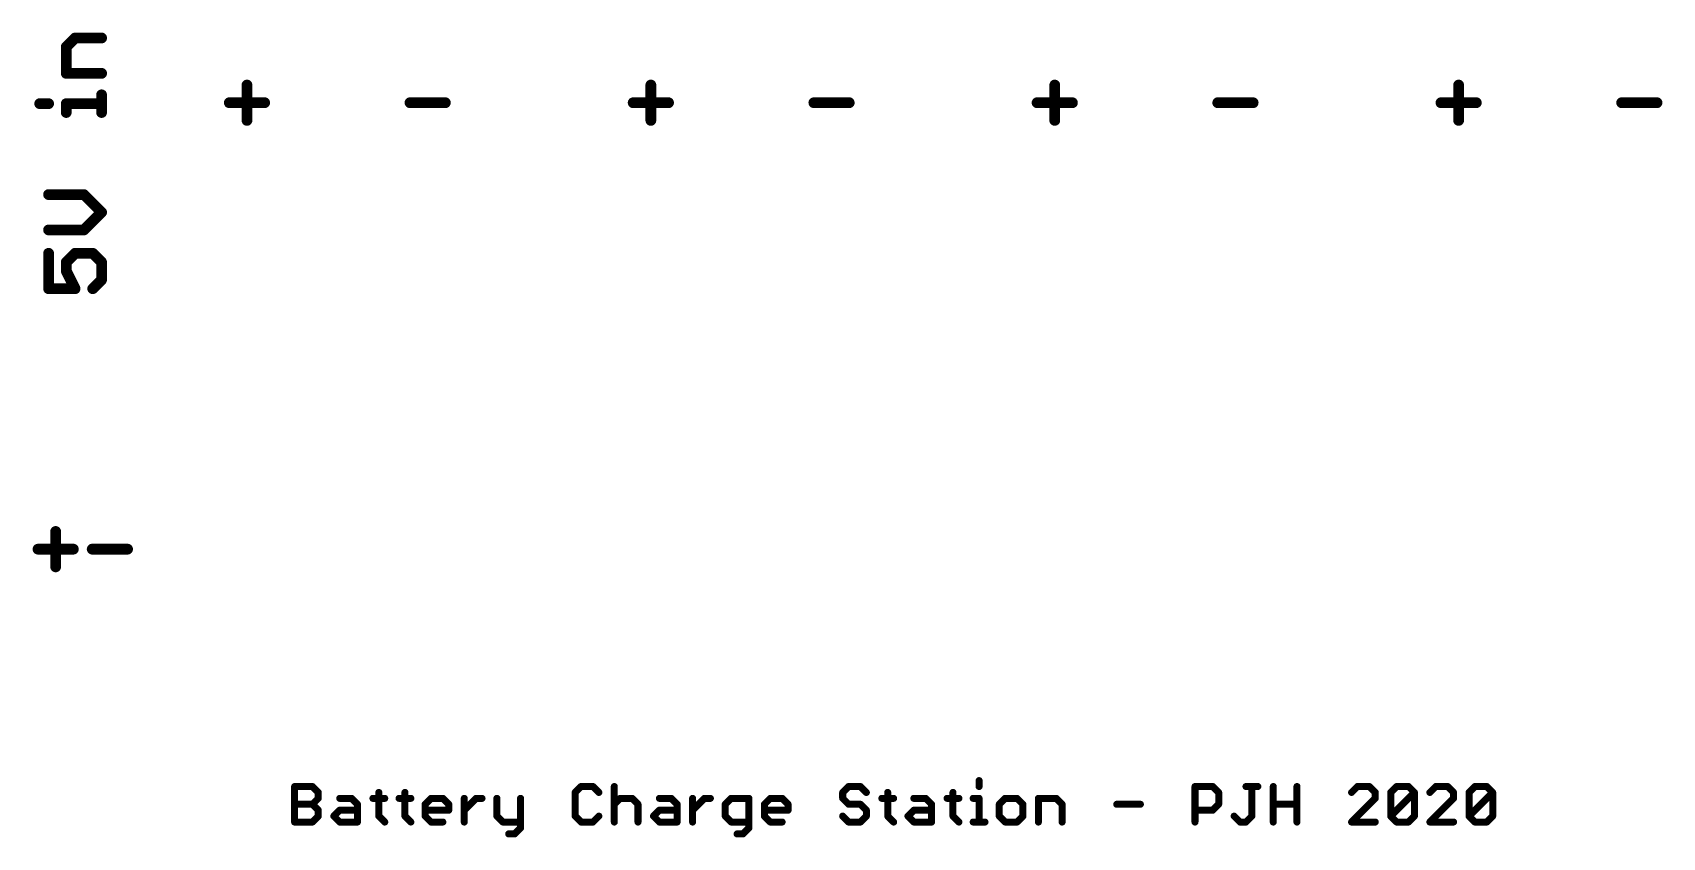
# Model space of a CAD drawing. Extents: x 1 to 77.7, y 0.9 to 38.8.
import ezdxf

# ---------------------------------------------------------------- set-up
doc = ezdxf.new("R2010")
doc.units = 0
doc.layers.add('46', color=140, linetype='CONTINUOUS')

msp = doc.modelspace()

# ---------------------------------------------------------------- linework, layer by layer
at = {"layer": '46'}
for points, const_width in [([(2.5832, 38.1297), (2.9989, 38.5454)], 0.508), ([(2.5832, 36.8827), (2.5832, 38.1297)], 0.508), ([(2.9989, 38.5454), (4.246, 38.5454)], 0.508), ([(4.246, 36.8827), (2.5832, 36.8827)], 0.508), ([(4.246, 35.0411), (4.246, 35.8725)], 0.508), ([(11.0854, 36.3324), (11.0854, 34.6697)], 0.508), ([(30.0854, 36.3324), (30.0854, 34.6697)], 0.508), ([(49.0854, 36.3324), (49.0854, 34.6697)], 0.508), ([(68.0854, 36.3324), (68.0854, 34.6697)], 0.508), ([(1.3362, 35.4568), (1.7519, 35.4568)], 0.508), ([(2.5832, 35.0411), (2.5832, 35.4568)], 0.508), ([(2.5832, 35.4568), (4.246, 35.4568)], 0.508), ([(10.254, 35.5011), (11.9168, 35.5011)], 0.508), ([(18.754, 35.5011), (20.4168, 35.5011)], 0.508), ([(29.254, 35.5011), (30.9168, 35.5011)], 0.508), ([(37.754, 35.5011), (39.4168, 35.5011)], 0.508), ([(48.254, 35.5011), (49.9168, 35.5011)], 0.508), ([(56.754, 35.5011), (58.4168, 35.5011)], 0.508), ([(67.254, 35.5011), (68.9168, 35.5011)], 0.508), ([(75.754, 35.5011), (77.4168, 35.5011)], 0.508), ([(3.4146, 31.1791), (1.7519, 31.1791)], 0.508), ([(4.246, 30.3477), (3.4146, 31.1791)], 0.508), ([(3.4146, 29.5164), (4.246, 30.3477)], 0.508), ([(1.7519, 29.5164), (3.4146, 29.5164)], 0.508), ([(1.7519, 28.4168), (1.7519, 26.754)], 0.508), ([(2.5832, 28.0011), (2.9989, 28.4168)], 0.508), ([(2.9989, 28.4168), (3.8303, 28.4168)], 0.508), ([(3.8303, 28.4168), (4.246, 28.0011)], 0.508), ([(2.5832, 27.5854), (2.5832, 28.0011)], 0.508), ([(2.9989, 26.754), (2.5832, 27.5854)], 0.508), ([(4.246, 28.0011), (4.246, 27.1697)], 0.508), ([(1.7519, 26.754), (2.9989, 26.754)], 0.508), ([(4.246, 27.1697), (3.8303, 26.754)], 0.508), ([(2.0854, 15.3324), (2.0854, 13.6697)], 0.508), ([(1.254, 14.5011), (2.9168, 14.5011)], 0.508), ([(3.804, 14.5011), (5.4668, 14.5011)], 0.508), ([(13.3263, 1.6651), (13.3263, 3.3363)], 0.3302), ([(13.3263, 3.3363), (14.1619, 3.3363)], 0.3302), ([(14.1619, 3.3363), (14.4405, 3.0578)], 0.3302), ([(14.4405, 3.0578), (14.4405, 2.7793)], 0.3302), ([(17.288, 3.0578), (17.288, 1.9436)], 0.3302), ([(18.5157, 3.0578), (18.5157, 1.9436)], 0.3302), ([(26.8028, 3.3363), (26.5242, 3.0578)], 0.3302), ([(26.5242, 3.0578), (26.5242, 1.9436)], 0.3302), ([(27.3599, 3.3363), (26.8028, 3.3363)], 0.3302), ([(27.6384, 3.0578), (27.3599, 3.3363)], 0.3302), ([(28.3658, 3.3363), (28.3658, 1.6651)], 0.3302), ([(39.3869, 3.3363), (39.1083, 3.0578)], 0.3302), ([(39.1083, 3.0578), (39.1083, 2.7793)], 0.3302), ([(39.9439, 3.3363), (39.3869, 3.3363)], 0.3302), ([(40.2225, 3.0578), (39.9439, 3.3363)], 0.3302), ([(41.2284, 3.0578), (41.2284, 1.9436)], 0.3302), ([(44.2977, 3.0578), (44.2977, 1.9436)], 0.3302), ([(45.5254, 3.6149), (45.5254, 3.3363)], 0.3302), ([(55.6825, 1.6651), (55.6825, 3.3363)], 0.3302), ([(55.6825, 3.3363), (56.5181, 3.3363)], 0.3302), ([(56.5181, 3.3363), (56.7966, 3.0578)], 0.3302), ([(56.7966, 3.0578), (56.7966, 2.5007)], 0.3302), ([(58.0811, 3.3363), (58.6382, 3.3363)], 0.3302), ([(58.3597, 1.9436), (58.3597, 3.3363)], 0.3302), ([(59.3656, 1.6651), (59.3656, 3.3363)], 0.3302), ([(60.4798, 3.3363), (60.4798, 1.6651)], 0.3302), ([(63.3273, 3.3363), (63.0488, 3.0578)], 0.3302), ([(63.8844, 3.3363), (63.3273, 3.3363)], 0.3302), ([(64.1629, 3.0578), (63.8844, 3.3363)], 0.3302), ([(64.1629, 2.7793), (64.1629, 3.0578)], 0.3302), ([(64.8903, 3.0578), (65.1689, 3.3363)], 0.3302), ([(64.8903, 1.9436), (64.8903, 3.0578)], 0.3302), ([(64.8903, 1.9436), (66.0045, 3.0578)], 0.3302), ([(65.1689, 3.3363), (65.7259, 3.3363)], 0.3302), ([(65.7259, 3.3363), (66.0045, 3.0578)], 0.3302), ([(66.0045, 3.0578), (66.0045, 1.9436)], 0.3302), ([(67.0104, 3.3363), (66.7319, 3.0578)], 0.3302), ([(67.5675, 3.3363), (67.0104, 3.3363)], 0.3302), ([(67.846, 3.0578), (67.5675, 3.3363)], 0.3302), ([(67.846, 2.7793), (67.846, 3.0578)], 0.3302), ([(68.5735, 3.0578), (68.852, 3.3363)], 0.3302), ([(68.5735, 1.9436), (68.5735, 3.0578)], 0.3302), ([(68.5735, 1.9436), (69.6876, 3.0578)], 0.3302), ([(68.852, 3.3363), (69.4091, 3.3363)], 0.3302), ([(69.4091, 3.3363), (69.6876, 3.0578)], 0.3302), ([(69.6876, 3.0578), (69.6876, 1.9436)], 0.3302), ([(13.3263, 2.5007), (14.1619, 2.5007)], 0.3302), ([(14.4405, 2.7793), (14.1619, 2.5007)], 0.3302), ([(14.1619, 2.5007), (14.4405, 2.2222)], 0.3302), ([(14.4405, 2.2222), (14.4405, 1.9436)], 0.3302), ([(15.1679, 1.9436), (15.4464, 2.2222)], 0.3302), ([(15.4464, 2.7793), (16.0035, 2.7793)], 0.3302), ([(15.4464, 2.2222), (16.282, 2.2222)], 0.3302), ([(16.0035, 2.7793), (16.282, 2.5007)], 0.3302), ([(16.282, 2.5007), (16.282, 1.6651)], 0.3302), ([(17.0095, 2.7793), (17.5665, 2.7793)], 0.3302), ([(18.2372, 2.7793), (18.7942, 2.7793)], 0.3302), ([(19.4649, 2.5007), (19.7434, 2.7793)], 0.3302), ([(19.4649, 1.9436), (19.4649, 2.5007)], 0.3302), ([(20.579, 2.2222), (19.4649, 2.2222)], 0.3302), ([(19.7434, 2.7793), (20.3005, 2.7793)], 0.3302), ([(20.3005, 2.7793), (20.579, 2.5007)], 0.3302), ([(20.579, 2.5007), (20.579, 2.2222)], 0.3302), ([(21.3065, 1.6651), (21.3065, 2.7793)], 0.3302), ([(21.3065, 2.2222), (21.8635, 2.7793)], 0.3302), ([(21.8635, 2.7793), (22.1421, 2.7793)], 0.3302), ([(22.8411, 2.7793), (22.8411, 1.9436)], 0.3302), ([(23.9552, 2.7793), (23.9552, 1.3866)], 0.3302), ([(28.3658, 2.5007), (28.6444, 2.7793)], 0.3302), ([(28.6444, 2.7793), (29.2014, 2.7793)], 0.3302), ([(29.2014, 2.7793), (29.48, 2.5007)], 0.3302), ([(29.48, 2.5007), (29.48, 1.6651)], 0.3302), ([(30.2074, 1.9436), (30.4859, 2.2222)], 0.3302), ([(30.4859, 2.7793), (31.043, 2.7793)], 0.3302), ([(30.4859, 2.2222), (31.3215, 2.2222)], 0.3302), ([(31.043, 2.7793), (31.3215, 2.5007)], 0.3302), ([(31.3215, 2.5007), (31.3215, 1.6651)], 0.3302), ([(32.049, 1.6651), (32.049, 2.7793)], 0.3302), ([(32.049, 2.2222), (32.606, 2.7793)], 0.3302), ([(32.606, 2.7793), (32.8846, 2.7793)], 0.3302), ([(33.8621, 2.7793), (33.5836, 2.5007)], 0.3302), ([(33.5836, 2.5007), (33.5836, 1.9436)], 0.3302), ([(34.6977, 2.7793), (33.8621, 2.7793)], 0.3302), ([(34.6977, 1.3866), (34.6977, 2.7793)], 0.3302), ([(35.4252, 2.5007), (35.7037, 2.7793)], 0.3302), ([(35.4252, 1.9436), (35.4252, 2.5007)], 0.3302), ([(36.5393, 2.2222), (35.4252, 2.2222)], 0.3302), ([(35.7037, 2.7793), (36.2608, 2.7793)], 0.3302), ([(36.2608, 2.7793), (36.5393, 2.5007)], 0.3302), ([(36.5393, 2.5007), (36.5393, 2.2222)], 0.3302), ([(39.1083, 2.7793), (39.3869, 2.5007)], 0.3302), ([(39.3869, 2.5007), (39.9439, 2.5007)], 0.3302), ([(39.9439, 2.5007), (40.2225, 2.2222)], 0.3302), ([(40.2225, 2.2222), (40.2225, 1.9436)], 0.3302), ([(40.9499, 2.7793), (41.507, 2.7793)], 0.3302), ([(42.1776, 1.9436), (42.4561, 2.2222)], 0.3302), ([(42.4561, 2.7793), (43.0132, 2.7793)], 0.3302), ([(42.4561, 2.2222), (43.2918, 2.2222)], 0.3302), ([(43.0132, 2.7793), (43.2918, 2.5007)], 0.3302), ([(43.2918, 2.5007), (43.2918, 1.6651)], 0.3302), ([(44.0192, 2.7793), (44.5763, 2.7793)], 0.3302), ([(45.2469, 2.7793), (45.5254, 2.7793)], 0.3302), ([(45.5254, 2.7793), (45.5254, 1.6651)], 0.3302), ([(46.7531, 2.7793), (46.4746, 2.5007)], 0.3302), ([(46.4746, 2.5007), (46.4746, 1.9436)], 0.3302), ([(47.3102, 2.7793), (46.7531, 2.7793)], 0.3302), ([(47.5888, 2.5007), (47.3102, 2.7793)], 0.3302), ([(47.5888, 1.9436), (47.5888, 2.5007)], 0.3302), ([(48.3162, 1.6651), (48.3162, 2.7793)], 0.3302), ([(48.3162, 2.7793), (49.1518, 2.7793)], 0.3302), ([(49.1518, 2.7793), (49.4303, 2.5007)], 0.3302), ([(49.4303, 2.5007), (49.4303, 1.6651)], 0.3302), ([(51.9993, 2.5007), (53.1135, 2.5007)], 0.3302), ([(56.5181, 2.2222), (55.6825, 2.2222)], 0.3302), ([(56.7966, 2.5007), (56.5181, 2.2222)], 0.3302), ([(59.3656, 2.5007), (60.4798, 2.5007)], 0.3302), ([(63.0488, 1.6651), (64.1629, 2.7793)], 0.3302), ([(66.7319, 1.6651), (67.846, 2.7793)], 0.3302), ([(14.1619, 1.6651), (13.3263, 1.6651)], 0.3302), ([(14.4405, 1.9436), (14.1619, 1.6651)], 0.3302), ([(15.4464, 1.6651), (15.1679, 1.9436)], 0.3302), ([(16.282, 1.6651), (15.4464, 1.6651)], 0.3302), ([(17.288, 1.9436), (17.5665, 1.6651)], 0.3302), ([(18.5157, 1.9436), (18.7942, 1.6651)], 0.3302), ([(19.7434, 1.6651), (19.4649, 1.9436)], 0.3302), ([(20.3005, 1.6651), (19.7434, 1.6651)], 0.3302), ([(22.8411, 1.9436), (23.1196, 1.6651)], 0.3302), ([(23.1196, 1.6651), (23.9552, 1.6651)], 0.3302), ([(23.9552, 1.3866), (23.6767, 1.108)], 0.3302), ([(26.5242, 1.9436), (26.8028, 1.6651)], 0.3302), ([(26.8028, 1.6651), (27.3599, 1.6651)], 0.3302), ([(27.3599, 1.6651), (27.6384, 1.9436)], 0.3302), ([(30.4859, 1.6651), (30.2074, 1.9436)], 0.3302), ([(31.3215, 1.6651), (30.4859, 1.6651)], 0.3302), ([(33.5836, 1.9436), (33.8621, 1.6651)], 0.3302), ([(33.8621, 1.6651), (34.6977, 1.6651)], 0.3302), ([(34.4192, 1.108), (34.6977, 1.3866)], 0.3302), ([(35.7037, 1.6651), (35.4252, 1.9436)], 0.3302), ([(36.2608, 1.6651), (35.7037, 1.6651)], 0.3302), ([(39.3869, 1.6651), (39.1083, 1.9436)], 0.3302), ([(39.9439, 1.6651), (39.3869, 1.6651)], 0.3302), ([(40.2225, 1.9436), (39.9439, 1.6651)], 0.3302), ([(41.2284, 1.9436), (41.507, 1.6651)], 0.3302), ([(42.4561, 1.6651), (42.1776, 1.9436)], 0.3302), ([(43.2918, 1.6651), (42.4561, 1.6651)], 0.3302), ([(44.2977, 1.9436), (44.5763, 1.6651)], 0.3302), ([(45.2469, 1.6651), (45.804, 1.6651)], 0.3302), ([(46.4746, 1.9436), (46.7531, 1.6651)], 0.3302), ([(46.7531, 1.6651), (47.3102, 1.6651)], 0.3302), ([(47.3102, 1.6651), (47.5888, 1.9436)], 0.3302), ([(57.524, 1.9436), (57.8026, 1.6651)], 0.3302), ([(57.8026, 1.6651), (58.0811, 1.6651)], 0.3302), ([(58.0811, 1.6651), (58.3597, 1.9436)], 0.3302), ([(64.1629, 1.6651), (63.0488, 1.6651)], 0.3302), ([(65.1689, 1.6651), (64.8903, 1.9436)], 0.3302), ([(65.7259, 1.6651), (65.1689, 1.6651)], 0.3302), ([(66.0045, 1.9436), (65.7259, 1.6651)], 0.3302), ([(67.846, 1.6651), (66.7319, 1.6651)], 0.3302), ([(68.852, 1.6651), (68.5735, 1.9436)], 0.3302), ([(69.4091, 1.6651), (68.852, 1.6651)], 0.3302), ([(69.6876, 1.9436), (69.4091, 1.6651)], 0.3302), ([(23.6767, 1.108), (23.3982, 1.108)], 0.3302), ([(34.1407, 1.108), (34.4192, 1.108)], 0.3302)]:
    msp.add_lwpolyline(points, dxfattribs=dict(at, const_width=const_width))
for points, const_width in [([(2.7102, 38.1297, 1), (2.4562, 38.1297)], 0.254), ([(2.4934, 38.2195, 1), (2.673, 38.0399)], 0.254), ([(2.9989, 38.6724, 1), (2.9989, 38.4184)], 0.254), ([(3.0887, 38.4556, 1), (2.9091, 38.6352)], 0.254), ([(4.246, 38.4184, 1), (4.246, 38.6724)], 0.254), ([(2.5832, 37.0097, 1), (2.5832, 36.7557)], 0.254), ([(2.4562, 36.8827, 1), (2.7102, 36.8827)], 0.254), ([(4.246, 36.7557, 1), (4.246, 37.0097)], 0.254), ([(4.373, 35.8725, 1), (4.119, 35.8725)], 0.254), ([(11.2124, 36.3324, 1), (10.9584, 36.3324)], 0.254), ([(30.2124, 36.3324, 1), (29.9584, 36.3324)], 0.254), ([(49.2124, 36.3324, 1), (48.9584, 36.3324)], 0.254), ([(68.2124, 36.3324, 1), (67.9584, 36.3324)], 0.254), ([(1.3362, 35.5838, 1), (1.3362, 35.3298)], 0.254), ([(1.7519, 35.3298, 1), (1.7519, 35.5838)], 0.254), ([(2.7102, 35.4568, 1), (2.4562, 35.4568)], 0.254), ([(2.5832, 35.5838, 1), (2.5832, 35.3298)], 0.254), ([(4.246, 35.3298, 1), (4.246, 35.5838)], 0.254), ([(10.254, 35.6281, 1), (10.254, 35.3741)], 0.254), ([(11.9168, 35.3741, 1), (11.9168, 35.6281)], 0.254), ([(18.754, 35.6281, 1), (18.754, 35.3741)], 0.254), ([(20.4168, 35.3741, 1), (20.4168, 35.6281)], 0.254), ([(29.254, 35.6281, 1), (29.254, 35.3741)], 0.254), ([(30.9168, 35.3741, 1), (30.9168, 35.6281)], 0.254), ([(37.754, 35.6281, 1), (37.754, 35.3741)], 0.254), ([(39.4168, 35.3741, 1), (39.4168, 35.6281)], 0.254), ([(48.254, 35.6281, 1), (48.254, 35.3741)], 0.254), ([(49.9168, 35.3741, 1), (49.9168, 35.6281)], 0.254), ([(56.754, 35.6281, 1), (56.754, 35.3741)], 0.254), ([(58.4168, 35.3741, 1), (58.4168, 35.6281)], 0.254), ([(67.254, 35.6281, 1), (67.254, 35.3741)], 0.254), ([(68.9168, 35.3741, 1), (68.9168, 35.6281)], 0.254), ([(75.754, 35.6281, 1), (75.754, 35.3741)], 0.254), ([(77.4168, 35.3741, 1), (77.4168, 35.6281)], 0.254), ([(2.4562, 35.0411, 1), (2.7102, 35.0411)], 0.254), ([(4.119, 35.0411, 1), (4.373, 35.0411)], 0.254), ([(10.9584, 34.6697, 1), (11.2124, 34.6697)], 0.254), ([(29.9584, 34.6697, 1), (30.2124, 34.6697)], 0.254), ([(48.9584, 34.6697, 1), (49.2124, 34.6697)], 0.254), ([(67.9584, 34.6697, 1), (68.2124, 34.6697)], 0.254), ([(1.7519, 31.3061, 1), (1.7519, 31.0521)], 0.254), ([(3.5044, 31.2689, 1), (3.3248, 31.0893)], 0.254), ([(3.4146, 31.0521, 1), (3.4146, 31.3061)], 0.254), ([(4.3358, 30.2579, 1), (4.1562, 30.4375)], 0.254), ([(4.1562, 30.2579, 1), (4.3358, 30.4375)], 0.254), ([(1.7519, 29.6434, 1), (1.7519, 29.3894)], 0.254), ([(3.3248, 29.6062, 1), (3.5044, 29.4266)], 0.254), ([(3.4146, 29.3894, 1), (3.4146, 29.6434)], 0.254), ([(1.8789, 28.4168, 1), (1.6249, 28.4168)], 0.254), ([(2.9989, 28.5438, 1), (2.9989, 28.2898)], 0.254), ([(3.0887, 28.327, 1), (2.9091, 28.5066)], 0.254), ([(3.9201, 28.5066, 1), (3.7405, 28.327)], 0.254), ([(3.8303, 28.2898, 1), (3.8303, 28.5438)], 0.254), ([(2.7102, 28.0011, 1), (2.4562, 28.0011)], 0.254), ([(2.4934, 28.0909, 1), (2.673, 27.9113)], 0.254), ([(2.4562, 27.5854, 1), (2.7102, 27.5854)], 0.254), ([(2.6968, 27.6422, 1), (2.4697, 27.5286)], 0.254), ([(4.373, 28.0011, 1), (4.119, 28.0011)], 0.254), ([(4.1562, 27.9113, 1), (4.3358, 28.0909)], 0.254), ([(1.7519, 26.881, 1), (1.7519, 26.627)], 0.254), ([(1.6249, 26.754, 1), (1.8789, 26.754)], 0.254), ([(2.8853, 26.6972, 1), (3.1125, 26.8108)], 0.254), ([(2.9989, 26.627, 1), (2.9989, 26.881)], 0.254), ([(3.7405, 26.8438, 1), (3.9201, 26.6642)], 0.254), ([(4.119, 27.1697, 1), (4.373, 27.1697)], 0.254), ([(4.3358, 27.0799, 1), (4.1562, 27.2595)], 0.254), ([(2.2124, 15.3324, 1), (1.9584, 15.3324)], 0.254), ([(1.254, 14.6281, 1), (1.254, 14.3741)], 0.254), ([(2.9168, 14.3741, 1), (2.9168, 14.6281)], 0.254), ([(3.804, 14.6281, 1), (3.804, 14.3741)], 0.254), ([(5.4668, 14.3741, 1), (5.4668, 14.6281)], 0.254), ([(1.9584, 13.6697, 1), (2.2124, 13.6697)], 0.254), ([(13.3263, 3.4189, 1), (13.3263, 3.2538)], 0.1651), ([(13.4089, 3.3363, 1), (13.2438, 3.3363)], 0.1651), ([(14.2203, 3.3947, 1), (14.1035, 3.278)], 0.1651), ([(14.1619, 3.2538, 1), (14.1619, 3.4189)], 0.1651), ([(14.523, 3.0578, 1), (14.3579, 3.0578)], 0.1651), ([(14.3821, 2.9994, 1), (14.4988, 3.1162)], 0.1651), ([(17.3705, 3.0578, 1), (17.2054, 3.0578)], 0.1651), ([(18.5983, 3.0578, 1), (18.4332, 3.0578)], 0.1651), ([(26.4659, 3.1162, 1), (26.5826, 2.9994)], 0.1651), ([(26.6068, 3.0578, 1), (26.4417, 3.0578)], 0.1651), ([(26.8028, 3.4189, 1), (26.8028, 3.2538)], 0.1651), ([(26.8612, 3.278, 1), (26.7444, 3.3947)], 0.1651), ([(27.4182, 3.3947, 1), (27.3015, 3.278)], 0.1651), ([(27.3599, 3.2538, 1), (27.3599, 3.4189)], 0.1651), ([(27.58, 2.9994, 1), (27.6968, 3.1162)], 0.1651), ([(28.4484, 3.3363, 1), (28.2833, 3.3363)], 0.1651), ([(39.0499, 3.1162, 1), (39.1667, 2.9994)], 0.1651), ([(39.1909, 3.0578, 1), (39.0258, 3.0578)], 0.1651), ([(39.3869, 3.4189, 1), (39.3869, 3.2538)], 0.1651), ([(39.4452, 3.278, 1), (39.3285, 3.3947)], 0.1651), ([(40.0023, 3.3947, 1), (39.8856, 3.278)], 0.1651), ([(39.9439, 3.2538, 1), (39.9439, 3.4189)], 0.1651), ([(40.1641, 2.9994, 1), (40.2808, 3.1162)], 0.1651), ([(41.311, 3.0578, 1), (41.1459, 3.0578)], 0.1651), ([(44.3803, 3.0578, 1), (44.2152, 3.0578)], 0.1651), ([(45.608, 3.6149, 1), (45.4429, 3.6149)], 0.1651), ([(45.4429, 3.3363, 1), (45.608, 3.3363)], 0.1651), ([(55.765, 3.3363, 1), (55.5999, 3.3363)], 0.1651), ([(55.6825, 3.4189, 1), (55.6825, 3.2538)], 0.1651), ([(56.5765, 3.3947, 1), (56.4597, 3.278)], 0.1651), ([(56.5181, 3.2538, 1), (56.5181, 3.4189)], 0.1651), ([(56.8792, 3.0578, 1), (56.7141, 3.0578)], 0.1651), ([(56.7382, 2.9994, 1), (56.855, 3.1162)], 0.1651), ([(58.0811, 3.4189, 1), (58.0811, 3.2538)], 0.1651), ([(58.4422, 3.3363, 1), (58.2771, 3.3363)], 0.1651), ([(58.6382, 3.2538, 1), (58.6382, 3.4189)], 0.1651), ([(59.4482, 3.3363, 1), (59.2831, 3.3363)], 0.1651), ([(60.5623, 3.3363, 1), (60.3972, 3.3363)], 0.1651), ([(62.9904, 3.1162, 1), (63.1071, 2.9994)], 0.1651), ([(63.3273, 3.4189, 1), (63.3273, 3.2538)], 0.1651), ([(63.3857, 3.278, 1), (63.2689, 3.3947)], 0.1651), ([(63.9427, 3.3947, 1), (63.826, 3.278)], 0.1651), ([(63.8844, 3.2538, 1), (63.8844, 3.4189)], 0.1651), ([(64.2455, 3.0578, 1), (64.0804, 3.0578)], 0.1651), ([(64.1045, 2.9994, 1), (64.2213, 3.1162)], 0.1651), ([(64.832, 3.1162, 1), (64.9487, 2.9994)], 0.1651), ([(64.9729, 3.0578, 1), (64.8078, 3.0578)], 0.1651), ([(65.1689, 3.4189, 1), (65.1689, 3.2538)], 0.1651), ([(65.2272, 3.278, 1), (65.1105, 3.3947)], 0.1651), ([(65.7843, 3.3947, 1), (65.6676, 3.278)], 0.1651), ([(65.7259, 3.2538, 1), (65.7259, 3.4189)], 0.1651), ([(66.087, 3.0578, 1), (65.9219, 3.0578)], 0.1651), ([(66.0628, 2.9994, 1), (65.9461, 3.1162)], 0.1651), ([(65.9461, 2.9994, 1), (66.0628, 3.1162)], 0.1651), ([(66.6735, 3.1162, 1), (66.7903, 2.9994)], 0.1651), ([(67.0104, 3.4189, 1), (67.0104, 3.2538)], 0.1651), ([(67.0688, 3.278, 1), (66.9521, 3.3947)], 0.1651), ([(67.6259, 3.3947, 1), (67.5091, 3.278)], 0.1651), ([(67.5675, 3.2538, 1), (67.5675, 3.4189)], 0.1651), ([(67.9286, 3.0578, 1), (67.7635, 3.0578)], 0.1651), ([(67.7877, 2.9994, 1), (67.9044, 3.1162)], 0.1651), ([(68.5151, 3.1162, 1), (68.6318, 2.9994)], 0.1651), ([(68.656, 3.0578, 1), (68.4909, 3.0578)], 0.1651), ([(68.852, 3.4189, 1), (68.852, 3.2538)], 0.1651), ([(68.9104, 3.278, 1), (68.7936, 3.3947)], 0.1651), ([(69.4675, 3.3947, 1), (69.3507, 3.278)], 0.1651), ([(69.4091, 3.2538, 1), (69.4091, 3.4189)], 0.1651), ([(69.7702, 3.0578, 1), (69.6051, 3.0578)], 0.1651), ([(69.746, 2.9994, 1), (69.6292, 3.1162)], 0.1651), ([(69.6292, 2.9994, 1), (69.746, 3.1162)], 0.1651), ([(13.3263, 2.5833, 1), (13.3263, 2.4182)], 0.1651), ([(14.2203, 2.5591, 1), (14.1035, 2.4423)], 0.1651), ([(14.1035, 2.5591, 1), (14.2203, 2.4423)], 0.1651), ([(14.1619, 2.4182, 1), (14.1619, 2.5833)], 0.1651), ([(14.3579, 2.7793, 1), (14.523, 2.7793)], 0.1651), ([(14.523, 2.2222, 1), (14.3579, 2.2222)], 0.1651), ([(14.4988, 2.7209, 1), (14.3821, 2.8376)], 0.1651), ([(14.3821, 2.1638, 1), (14.4988, 2.2805)], 0.1651), ([(15.4464, 2.8618, 1), (15.4464, 2.6967)], 0.1651), ([(15.4464, 2.3047, 1), (15.4464, 2.1396)], 0.1651), ([(15.5048, 2.1638, 1), (15.388, 2.2805)], 0.1651), ([(16.0619, 2.8376, 1), (15.9451, 2.7209)], 0.1651), ([(16.0035, 2.6967, 1), (16.0035, 2.8618)], 0.1651), ([(16.3646, 2.5007, 1), (16.1995, 2.5007)], 0.1651), ([(16.2237, 2.4423, 1), (16.3404, 2.5591)], 0.1651), ([(16.282, 2.1396, 1), (16.282, 2.3047)], 0.1651), ([(17.0095, 2.8618, 1), (17.0095, 2.6967)], 0.1651), ([(17.5665, 2.6967, 1), (17.5665, 2.8618)], 0.1651), ([(18.2372, 2.8618, 1), (18.2372, 2.6967)], 0.1651), ([(18.7942, 2.6967, 1), (18.7942, 2.8618)], 0.1651), ([(19.5474, 2.5007, 1), (19.3823, 2.5007)], 0.1651), ([(19.4065, 2.5591, 1), (19.5233, 2.4423)], 0.1651), ([(19.4649, 2.3047, 1), (19.4649, 2.1396)], 0.1651), ([(19.7434, 2.8618, 1), (19.7434, 2.6967)], 0.1651), ([(19.8018, 2.7209, 1), (19.685, 2.8376)], 0.1651), ([(20.3589, 2.8376, 1), (20.2421, 2.7209)], 0.1651), ([(20.3005, 2.6967, 1), (20.3005, 2.8618)], 0.1651), ([(20.6616, 2.5007, 1), (20.4965, 2.5007)], 0.1651), ([(20.4965, 2.2222, 1), (20.6616, 2.2222)], 0.1651), ([(20.5207, 2.4423, 1), (20.6374, 2.5591)], 0.1651), ([(20.579, 2.1396, 1), (20.579, 2.3047)], 0.1651), ([(21.389, 2.7793, 1), (21.2239, 2.7793)], 0.1651), ([(21.2481, 2.2805, 1), (21.3648, 2.1638)], 0.1651), ([(21.8635, 2.8618, 1), (21.8635, 2.6967)], 0.1651), ([(21.9219, 2.7209, 1), (21.8052, 2.8376)], 0.1651), ([(22.1421, 2.6967, 1), (22.1421, 2.8618)], 0.1651), ([(22.9236, 2.7793, 1), (22.7585, 2.7793)], 0.1651), ([(24.0378, 2.7793, 1), (23.8727, 2.7793)], 0.1651), ([(28.3074, 2.5591, 1), (28.4242, 2.4423)], 0.1651), ([(28.6444, 2.8618, 1), (28.6444, 2.6967)], 0.1651), ([(28.7027, 2.7209, 1), (28.586, 2.8376)], 0.1651), ([(29.2598, 2.8376, 1), (29.1431, 2.7209)], 0.1651), ([(29.2014, 2.6967, 1), (29.2014, 2.8618)], 0.1651), ([(29.5625, 2.5007, 1), (29.3974, 2.5007)], 0.1651), ([(29.4216, 2.4423, 1), (29.5383, 2.5591)], 0.1651), ([(30.4859, 2.8618, 1), (30.4859, 2.6967)], 0.1651), ([(30.4859, 2.3047, 1), (30.4859, 2.1396)], 0.1651), ([(30.5443, 2.1638, 1), (30.4276, 2.2805)], 0.1651), ([(31.1014, 2.8376, 1), (30.9846, 2.7209)], 0.1651), ([(31.043, 2.6967, 1), (31.043, 2.8618)], 0.1651), ([(31.4041, 2.5007, 1), (31.239, 2.5007)], 0.1651), ([(31.2632, 2.4423, 1), (31.3799, 2.5591)], 0.1651), ([(31.3215, 2.1396, 1), (31.3215, 2.3047)], 0.1651), ([(32.1315, 2.7793, 1), (31.9664, 2.7793)], 0.1651), ([(31.9906, 2.2805, 1), (32.1073, 2.1638)], 0.1651), ([(32.606, 2.8618, 1), (32.606, 2.6967)], 0.1651), ([(32.6644, 2.7209, 1), (32.5477, 2.8376)], 0.1651), ([(32.8846, 2.6967, 1), (32.8846, 2.8618)], 0.1651), ([(33.5252, 2.5591, 1), (33.642, 2.4423)], 0.1651), ([(33.6662, 2.5007, 1), (33.5011, 2.5007)], 0.1651), ([(33.8621, 2.8618, 1), (33.8621, 2.6967)], 0.1651), ([(33.9205, 2.7209, 1), (33.8038, 2.8376)], 0.1651), ([(34.7803, 2.7793, 1), (34.6152, 2.7793)], 0.1651), ([(34.6977, 2.6967, 1), (34.6977, 2.8618)], 0.1651), ([(35.3668, 2.5591, 1), (35.4835, 2.4423)], 0.1651), ([(35.5077, 2.5007, 1), (35.3426, 2.5007)], 0.1651), ([(35.4252, 2.3047, 1), (35.4252, 2.1396)], 0.1651), ([(35.7037, 2.8618, 1), (35.7037, 2.6967)], 0.1651), ([(35.7621, 2.7209, 1), (35.6453, 2.8376)], 0.1651), ([(36.3192, 2.8376, 1), (36.2024, 2.7209)], 0.1651), ([(36.2608, 2.6967, 1), (36.2608, 2.8618)], 0.1651), ([(36.6219, 2.5007, 1), (36.4568, 2.5007)], 0.1651), ([(36.4568, 2.2222, 1), (36.6219, 2.2222)], 0.1651), ([(36.481, 2.4423, 1), (36.5977, 2.5591)], 0.1651), ([(36.5393, 2.1396, 1), (36.5393, 2.3047)], 0.1651), ([(39.1667, 2.8376, 1), (39.0499, 2.7209)], 0.1651), ([(39.0258, 2.7793, 1), (39.1909, 2.7793)], 0.1651), ([(39.3869, 2.5833, 1), (39.3869, 2.4182)], 0.1651), ([(39.3285, 2.4423, 1), (39.4452, 2.5591)], 0.1651), ([(40.0023, 2.5591, 1), (39.8856, 2.4423)], 0.1651), ([(39.9439, 2.4182, 1), (39.9439, 2.5833)], 0.1651), ([(40.305, 2.2222, 1), (40.1399, 2.2222)], 0.1651), ([(40.1641, 2.1638, 1), (40.2808, 2.2805)], 0.1651), ([(40.9499, 2.8618, 1), (40.9499, 2.6967)], 0.1651), ([(41.507, 2.6967, 1), (41.507, 2.8618)], 0.1651), ([(42.4561, 2.8618, 1), (42.4561, 2.6967)], 0.1651), ([(42.4561, 2.3047, 1), (42.4561, 2.1396)], 0.1651), ([(42.5145, 2.1638, 1), (42.3978, 2.2805)], 0.1651), ([(43.0716, 2.8376, 1), (42.9548, 2.7209)], 0.1651), ([(43.0132, 2.6967, 1), (43.0132, 2.8618)], 0.1651), ([(43.3743, 2.5007, 1), (43.2092, 2.5007)], 0.1651), ([(43.2334, 2.4423, 1), (43.3501, 2.5591)], 0.1651), ([(43.2918, 2.1396, 1), (43.2918, 2.3047)], 0.1651), ([(44.0192, 2.8618, 1), (44.0192, 2.6967)], 0.1651), ([(44.5763, 2.6967, 1), (44.5763, 2.8618)], 0.1651), ([(45.2469, 2.8618, 1), (45.2469, 2.6967)], 0.1651), ([(45.608, 2.7793, 1), (45.4429, 2.7793)], 0.1651), ([(45.5254, 2.6967, 1), (45.5254, 2.8618)], 0.1651), ([(46.4162, 2.5591, 1), (46.533, 2.4423)], 0.1651), ([(46.5572, 2.5007, 1), (46.3921, 2.5007)], 0.1651), ([(46.7531, 2.8618, 1), (46.7531, 2.6967)], 0.1651), ([(46.8115, 2.7209, 1), (46.6948, 2.8376)], 0.1651), ([(47.3686, 2.8376, 1), (47.2518, 2.7209)], 0.1651), ([(47.3102, 2.6967, 1), (47.3102, 2.8618)], 0.1651), ([(47.6713, 2.5007, 1), (47.5062, 2.5007)], 0.1651), ([(47.5304, 2.4423, 1), (47.6471, 2.5591)], 0.1651), ([(48.3987, 2.7793, 1), (48.2336, 2.7793)], 0.1651), ([(48.3162, 2.8618, 1), (48.3162, 2.6967)], 0.1651), ([(49.2102, 2.8376, 1), (49.0934, 2.7209)], 0.1651), ([(49.1518, 2.6967, 1), (49.1518, 2.8618)], 0.1651), ([(49.5129, 2.5007, 1), (49.3478, 2.5007)], 0.1651), ([(49.372, 2.4423, 1), (49.4887, 2.5591)], 0.1651), ([(51.9993, 2.5833, 1), (51.9993, 2.4182)], 0.1651), ([(53.1135, 2.4182, 1), (53.1135, 2.5833)], 0.1651), ([(55.6825, 2.3047, 1), (55.6825, 2.1396)], 0.1651), ([(56.4597, 2.2805, 1), (56.5764, 2.1638)], 0.1651), ([(56.5181, 2.1396, 1), (56.5181, 2.3047)], 0.1651), ([(56.7141, 2.5007, 1), (56.8792, 2.5007)], 0.1651), ([(56.855, 2.4423, 1), (56.7382, 2.5591)], 0.1651), ([(59.3656, 2.5833, 1), (59.3656, 2.4182)], 0.1651), ([(60.4798, 2.4182, 1), (60.4798, 2.5833)], 0.1651), ([(64.0804, 2.7793, 1), (64.2455, 2.7793)], 0.1651), ([(64.2213, 2.7209, 1), (64.1045, 2.8376)], 0.1651), ([(67.7635, 2.7793, 1), (67.9286, 2.7793)], 0.1651), ([(67.9044, 2.7209, 1), (67.7877, 2.8376)], 0.1651), ([(13.3263, 1.7476, 1), (13.3263, 1.5826)], 0.1651), ([(13.2438, 1.6651, 1), (13.4089, 1.6651)], 0.1651), ([(14.1035, 1.7235, 1), (14.2203, 1.6067)], 0.1651), ([(14.1619, 1.5826, 1), (14.1619, 1.7476)], 0.1651), ([(14.3579, 1.9436, 1), (14.523, 1.9436)], 0.1651), ([(14.4988, 1.8853, 1), (14.3821, 2.002)], 0.1651), ([(15.2262, 2.002, 1), (15.1095, 1.8853)], 0.1651), ([(15.1095, 2.002, 1), (15.2262, 1.8853)], 0.1651), ([(15.4464, 1.7476, 1), (15.4464, 1.5826)], 0.1651), ([(15.388, 1.6067, 1), (15.5048, 1.7235)], 0.1651), ([(16.1995, 1.6651, 1), (16.3646, 1.6651)], 0.1651), ([(16.282, 1.5826, 1), (16.282, 1.7476)], 0.1651), ([(17.3464, 2.002, 1), (17.2296, 1.8853)], 0.1651), ([(17.2054, 1.9436, 1), (17.3705, 1.9436)], 0.1651), ([(17.5082, 1.6067, 1), (17.6249, 1.7235)], 0.1651), ([(18.5741, 2.002, 1), (18.4573, 1.8853)], 0.1651), ([(18.4332, 1.9436, 1), (18.5983, 1.9436)], 0.1651), ([(18.7359, 1.6067, 1), (18.8526, 1.7235)], 0.1651), ([(19.3823, 1.9436, 1), (19.5474, 1.9436)], 0.1651), ([(19.5233, 2.002, 1), (19.4065, 1.8853)], 0.1651), ([(19.7434, 1.7476, 1), (19.7434, 1.5826)], 0.1651), ([(19.685, 1.6067, 1), (19.8018, 1.7235)], 0.1651), ([(20.3005, 1.5826, 1), (20.3005, 1.7476)], 0.1651), ([(21.2239, 1.6651, 1), (21.389, 1.6651)], 0.1651), ([(22.8995, 2.002, 1), (22.7827, 1.8853)], 0.1651), ([(22.7585, 1.9436, 1), (22.9236, 1.9436)], 0.1651), ([(23.1196, 1.7476, 1), (23.1196, 1.5826)], 0.1651), ([(23.0613, 1.6067, 1), (23.178, 1.7235)], 0.1651), ([(24.0136, 1.3282, 1), (23.8969, 1.4449)], 0.1651), ([(23.9552, 1.5826, 1), (23.9552, 1.7476)], 0.1651), ([(26.5826, 2.002, 1), (26.4659, 1.8853)], 0.1651), ([(26.4417, 1.9436, 1), (26.6068, 1.9436)], 0.1651), ([(26.8028, 1.7476, 1), (26.8028, 1.5826)], 0.1651), ([(26.7444, 1.6067, 1), (26.8611, 1.7235)], 0.1651), ([(27.3015, 1.7235, 1), (27.4182, 1.6067)], 0.1651), ([(27.3599, 1.5826, 1), (27.3599, 1.7476)], 0.1651), ([(27.6968, 1.8853, 1), (27.58, 2.002)], 0.1651), ([(28.2833, 1.6651, 1), (28.4484, 1.6651)], 0.1651), ([(29.3974, 1.6651, 1), (29.5625, 1.6651)], 0.1651), ([(30.2658, 2.002, 1), (30.149, 1.8853)], 0.1651), ([(30.149, 2.002, 1), (30.2658, 1.8853)], 0.1651), ([(30.4859, 1.7476, 1), (30.4859, 1.5826)], 0.1651), ([(30.4276, 1.6067, 1), (30.5443, 1.7235)], 0.1651), ([(31.239, 1.6651, 1), (31.4041, 1.6651)], 0.1651), ([(31.3215, 1.5826, 1), (31.3215, 1.7476)], 0.1651), ([(31.9664, 1.6651, 1), (32.1315, 1.6651)], 0.1651), ([(33.642, 2.002, 1), (33.5252, 1.8853)], 0.1651), ([(33.5011, 1.9436, 1), (33.6662, 1.9436)], 0.1651), ([(33.8621, 1.7476, 1), (33.8621, 1.5826)], 0.1651), ([(33.8038, 1.6067, 1), (33.9205, 1.7235)], 0.1651), ([(34.7561, 1.3282, 1), (34.6394, 1.4449)], 0.1651), ([(34.6977, 1.5826, 1), (34.6977, 1.7476)], 0.1651), ([(35.4835, 2.002, 1), (35.3668, 1.8853)], 0.1651), ([(35.3426, 1.9436, 1), (35.5077, 1.9436)], 0.1651), ([(35.7037, 1.7476, 1), (35.7037, 1.5826)], 0.1651), ([(35.6453, 1.6067, 1), (35.7621, 1.7235)], 0.1651), ([(36.2608, 1.5826, 1), (36.2608, 1.7476)], 0.1651), ([(39.1667, 2.002, 1), (39.0499, 1.8853)], 0.1651), ([(39.3869, 1.7476, 1), (39.3869, 1.5826)], 0.1651), ([(39.3285, 1.6067, 1), (39.4452, 1.7235)], 0.1651), ([(39.8856, 1.7235, 1), (40.0023, 1.6067)], 0.1651), ([(39.9439, 1.5826, 1), (39.9439, 1.7476)], 0.1651), ([(40.1399, 1.9436, 1), (40.305, 1.9436)], 0.1651), ([(40.2808, 1.8853, 1), (40.1641, 2.002)], 0.1651), ([(41.1459, 1.9436, 1), (41.311, 1.9436)], 0.1651), ([(41.2868, 2.002, 1), (41.1701, 1.8853)], 0.1651), ([(41.4486, 1.6067, 1), (41.5653, 1.7235)], 0.1651), ([(42.236, 2.002, 1), (42.1192, 1.8853)], 0.1651), ([(42.1192, 2.002, 1), (42.236, 1.8853)], 0.1651), ([(42.4561, 1.7476, 1), (42.4561, 1.5826)], 0.1651), ([(42.3978, 1.6067, 1), (42.5145, 1.7235)], 0.1651), ([(43.2092, 1.6651, 1), (43.3743, 1.6651)], 0.1651), ([(43.2918, 1.5826, 1), (43.2918, 1.7476)], 0.1651), ([(44.3561, 2.002, 1), (44.2393, 1.8853)], 0.1651), ([(44.2152, 1.9436, 1), (44.3803, 1.9436)], 0.1651), ([(44.5179, 1.6067, 1), (44.6346, 1.7235)], 0.1651), ([(45.2469, 1.7476, 1), (45.2469, 1.5826)], 0.1651), ([(45.4429, 1.6651, 1), (45.608, 1.6651)], 0.1651), ([(45.804, 1.5826, 1), (45.804, 1.7476)], 0.1651), ([(46.533, 2.002, 1), (46.4162, 1.8853)], 0.1651), ([(46.3921, 1.9436, 1), (46.5572, 1.9436)], 0.1651), ([(46.7531, 1.7476, 1), (46.7531, 1.5826)], 0.1651), ([(46.6948, 1.6067, 1), (46.8115, 1.7235)], 0.1651), ([(47.2518, 1.7235, 1), (47.3686, 1.6067)], 0.1651), ([(47.3102, 1.5826, 1), (47.3102, 1.7476)], 0.1651), ([(47.5062, 1.9436, 1), (47.6713, 1.9436)], 0.1651), ([(47.6471, 1.8853, 1), (47.5304, 2.002)], 0.1651), ([(48.2336, 1.6651, 1), (48.3987, 1.6651)], 0.1651), ([(49.3478, 1.6651, 1), (49.5129, 1.6651)], 0.1651), ([(55.5999, 1.6651, 1), (55.765, 1.6651)], 0.1651), ([(57.5824, 2.002, 1), (57.4657, 1.8853)], 0.1651), ([(57.8026, 1.7476, 1), (57.8026, 1.5826)], 0.1651), ([(57.7442, 1.6067, 1), (57.8609, 1.7235)], 0.1651), ([(58.0227, 1.7235, 1), (58.1395, 1.6067)], 0.1651), ([(58.0811, 1.5826, 1), (58.0811, 1.7476)], 0.1651), ([(58.2771, 1.9436, 1), (58.4422, 1.9436)], 0.1651), ([(58.418, 1.8853, 1), (58.3013, 2.002)], 0.1651), ([(59.2831, 1.6651, 1), (59.4482, 1.6651)], 0.1651), ([(60.3972, 1.6651, 1), (60.5623, 1.6651)], 0.1651), ([(62.9904, 1.7235, 1), (63.1071, 1.6067)], 0.1651), ([(63.0488, 1.7476, 1), (63.0488, 1.5826)], 0.1651), ([(64.1629, 1.5826, 1), (64.1629, 1.7476)], 0.1651), ([(64.9487, 2.002, 1), (64.832, 1.8853)], 0.1651), ([(64.832, 2.002, 1), (64.9487, 1.8853)], 0.1651), ([(64.8078, 1.9436, 1), (64.9729, 1.9436)], 0.1651), ([(65.1689, 1.7476, 1), (65.1689, 1.5826)], 0.1651), ([(65.1105, 1.6067, 1), (65.2272, 1.7235)], 0.1651), ([(65.6676, 1.7235, 1), (65.7843, 1.6067)], 0.1651), ([(65.7259, 1.5826, 1), (65.7259, 1.7476)], 0.1651), ([(65.9219, 1.9436, 1), (66.087, 1.9436)], 0.1651), ([(66.0628, 1.8853, 1), (65.9461, 2.002)], 0.1651), ([(66.6735, 1.7235, 1), (66.7903, 1.6067)], 0.1651), ([(66.7319, 1.7476, 1), (66.7319, 1.5826)], 0.1651), ([(67.846, 1.5826, 1), (67.846, 1.7476)], 0.1651), ([(68.6318, 2.002, 1), (68.5151, 1.8853)], 0.1651), ([(68.5151, 2.002, 1), (68.6318, 1.8853)], 0.1651), ([(68.4909, 1.9436, 1), (68.656, 1.9436)], 0.1651), ([(68.852, 1.7476, 1), (68.852, 1.5826)], 0.1651), ([(68.7936, 1.6067, 1), (68.9104, 1.7235)], 0.1651), ([(69.3507, 1.7235, 1), (69.4675, 1.6067)], 0.1651), ([(69.4091, 1.5826, 1), (69.4091, 1.7476)], 0.1651), ([(69.6051, 1.9436, 1), (69.7702, 1.9436)], 0.1651), ([(69.746, 1.8853, 1), (69.6292, 2.002)], 0.1651), ([(23.3982, 1.1906, 1), (23.3982, 1.0255)], 0.1651), ([(23.6183, 1.1664, 1), (23.7351, 1.0497)], 0.1651), ([(23.6767, 1.0255, 1), (23.6767, 1.1906)], 0.1651), ([(23.8727, 1.3866, 1), (24.0378, 1.3866)], 0.1651), ([(34.1407, 1.1906, 1), (34.1407, 1.0255)], 0.1651), ([(34.3608, 1.1664, 1), (34.4776, 1.0497)], 0.1651), ([(34.4192, 1.0255, 1), (34.4192, 1.1906)], 0.1651), ([(34.6152, 1.3866, 1), (34.7803, 1.3866)], 0.1651)]:
    msp.add_lwpolyline(points, format="xyb", dxfattribs=dict(at, const_width=const_width))

doc.saveas('drawing.dxf')
